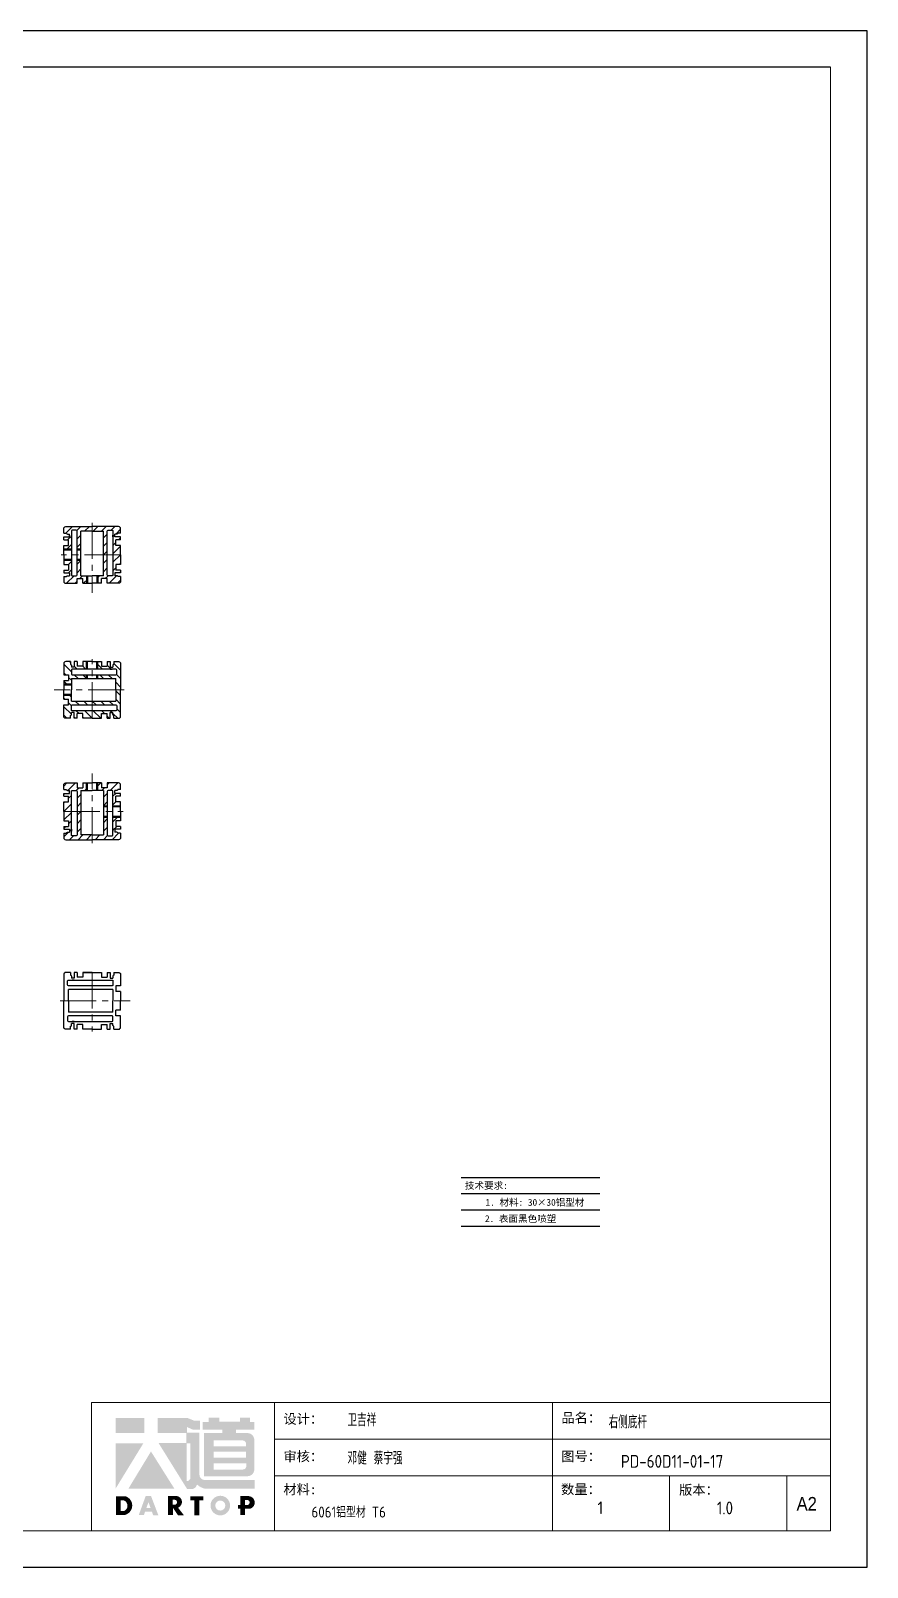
# Model space of a CAD drawing. Header units: millimetres. Extents: x -30327 to 34858, y 4015 to 75103.
# Drawn here: x 22740 to 23183, y 34509 to 35322 of the extents above; entities that cross this region are included whole.
import ezdxf
from ezdxf.enums import TextEntityAlignment as Align

# ---------------------------------------------------------------- set-up
doc = ezdxf.new("R2010")
doc.units = ezdxf.units.MM
doc.linetypes.add('CENTER2', pattern=[28.575, 19.05, -3.175, 3.175, -3.175])
doc.layers.add('A-TITLEBLOCK', color=7, linetype='Continuous', lineweight=18)
for name, color, linetype in [('print', 30, 'Continuous'), ('red', 1, 'CENTER2'), ('yellow', 2, 'Continuous')]:
    doc.layers.add(name, color=color, linetype=linetype)
doc.styles.add('GB', font='GBENOR.SHX', dxfattribs={"bigfont": 'gbcbig.shx'})
doc.styles.add('HZ', font='')
doc.styles.add('SLDTEXTSTYLE0', font='simfang.ttf', dxfattribs={"bigfont": 'bigfont'})
doc.styles.add('SLDTEXTSTYLE1', font='Gothic.ttf', dxfattribs={"width": 0.913})
doc.styles.get('HZ').set_extended_font_data('SimSun')

# ---------------------------------------------------------------- blocks, each defined once
blk = doc.blocks.new('Dartop Logo')
at = {"true_color": 0xc40018}
h = blk.add_hatch(color=12, dxfattribs=at)
h.set_gradient(color1=(196, 0, 24), color2=(196, 0, 24), tint=1)
h.paths.add_polyline_path([(30.39, -3.87), (33.08, -5.04), (35.99, -5.04), (35.99, -1.19), (33.59, -1.19), (30.46, 0.05), (17.94, 0.05), (17.94, -6.46), (30.12, -6.46), (30.12, -6.59), (30.12, -10.75), (18.31, -10.75), (30.46, -30.31), (32.87, -30.31, 0.279375), (34.63, -28.6), (34.63, -28.51), (34.84, -28.51, 0.143145), (38.15, -30.2), (59.27, -30.2), (59.27, -26.49), (38.06, -26.49, -0.414214), (35.75, -24.18), (35.75, -6.26), (30.39, -6.26)])
h.paths.add_polyline_path([(30.25, -10.84), (31.8, -10.84), (31.8, -26.02, -0.088936), (30.9, -26.94), (30.24, -26.94)], flags=16)
h = blk.add_hatch(color=12, dxfattribs=at)
h.set_gradient(color1=(196, 0, 24), color2=(196, 0, 24), tint=1)
h.paths.add_polyline_path([(59.24, -1.73), (57.36, -1.73), (57.36, 0.06), (53.06, 0.06), (53.06, -1.64), (44.29, -1.64), (44.29, 0.15), (39.7, 0.15), (39.7, -1.67), (37.16, -1.67), (37.16, -4.97), (45.54, -4.97), (45.54, -6.42), (37.73, -6.42), (37.73, -24.88), (56.26, -24.88, 0.414214), (59.15, -21.99), (59.15, -9.35, 0.414214), (56.26, -6.46), (51.36, -6.46), (51.36, -5.03), (59.24, -5.03)])
h.paths.add_polyline_path([(54.21, -9.59, -0.414214), (55.66, -11.04), (55.66, -12.1), (41.79, -12.1), (41.79, -9.59)], flags=16)
h.paths.add_polyline_path([(55.57, -14.33), (55.57, -17.01), (41.88, -17.01), (41.88, -14.33)], flags=16)
h.paths.add_polyline_path([(55.75, -19.43), (55.75, -20.57, -0.414214), (54.3, -22.02), (41.88, -22.02), (41.88, -19.43)], flags=16)
h = blk.add_hatch(color=12, dxfattribs=at)
h.set_gradient(color1=(196, 0, 24), color2=(196, 0, 24), tint=1)
h.paths.add_polyline_path([(12.18, 0), (0, 0), (0, -6.37), (12.18, -6.37)])
h = blk.add_hatch(color=12, dxfattribs=at)
h.set_gradient(color1=(196, 0, 24), color2=(196, 0, 24), tint=1)
h.paths.add_polyline_path([(11.79, -10.83), (0.03, -10.83), (0.03, -30.03)])
h = blk.add_hatch(color=12, dxfattribs=at)
h.set_gradient(color1=(196, 0, 24), color2=(196, 0, 24), tint=1)
h.paths.add_polyline_path([(15.05, -14.31), (5.44, -30.15), (25.01, -30.15)])
at = {"true_color": 0x646464}
h = blk.add_hatch(color=251, dxfattribs=at)
h.set_gradient(color1=(100, 100, 100), color2=(100, 100, 100), tint=1)
h.paths.add_polyline_path([(4.15, -33.43), (0.11, -33.43), (0.11, -41.5), (3.51, -41.5, 0.793016)])
h.paths.add_polyline_path([(3.57, -39.73), (2.16, -39.73), (2.16, -35.19), (3.42, -35.19, -0.671361)], flags=16)
h = blk.add_hatch(color=251, dxfattribs=at)
h.set_gradient(color1=(100, 100, 100), color2=(100, 100, 100), tint=1)
h.paths.add_polyline_path([(15.08, -33.36), (12.78, -33.36), (9.82, -41.51), (12, -41.51), (12.51, -40.06), (15.46, -40.06), (15.99, -41.52), (18.19, -41.52)])
h.paths.add_polyline_path([(14.9, -38.51), (13.07, -38.51), (13.97, -35.95)], flags=16)
h = blk.add_hatch(color=251, dxfattribs=at)
h.set_gradient(color1=(100, 100, 100), color2=(100, 100, 100), tint=1)
h.paths.add_polyline_path([(26.27, -33.36), (22.3, -33.36), (22.3, -41.51), (24.4, -41.51), (24.4, -38.28), (26.55, -41.54), (29.09, -41.54), (26.61, -38.3, 0.744055)])
h.paths.add_polyline_path([(24.38, -37.08), (24.38, -34.94), (25.32, -34.94, -0.796809), (25.3, -37.08)], flags=16)
h = blk.add_hatch(color=251, dxfattribs=at)
h.set_gradient(color1=(100, 100, 100), color2=(100, 100, 100), tint=1)
h.paths.add_polyline_path([(37.44, -33.4), (31.88, -33.4), (31.88, -35.16), (33.61, -35.16), (33.61, -41.52), (35.69, -41.52), (35.69, -35.16), (37.44, -35.16)])
h = blk.add_hatch(color=251, dxfattribs=at)
h.set_gradient(color1=(100, 100, 100), color2=(100, 100, 100), tint=1)
h.paths.add_polyline_path([(40.46, -37.41, 1), (48.83, -37.41, 1)])
h.paths.add_polyline_path([(46.8, -37.41, -1), (42.5, -37.41, -1)], flags=16)
h = blk.add_hatch(color=251, dxfattribs=at)
h.set_gradient(color1=(100, 100, 100), color2=(100, 100, 100), tint=1)
h.paths.add_polyline_path([(56.85, -33.38), (56.73, -33.38), (53.19, -33.38), (53.19, -37.19), (52.26, -37.19), (52.26, -38.73), (53.18, -38.73), (53.18, -41.5), (55.24, -41.5), (55.24, -38.72), (57.51, -38.72, 0.812304)])
h.paths.add_polyline_path([(55.21, -37.18), (55.21, -35.05), (56.39, -35.05, -0.778213), (56.27, -37.18)], flags=16)
blk = doc.blocks.new('DT-A2-TITLE')
for p, q in [((594, 420), (0, 420)), ((0, 420), (0, 420)), ((0, 420), (0, 0)), ((0, 420), (10, 420)), ((594, 0), (594, 420)), ((10, 410), (10, 10)), ((584, 410), (10, 410))]:
    blk.add_line(p, q)
at = {"layer": 'A-TITLEBLOCK', "color": 7}
for p, q in [((584, 410), (584, 10)), ((594, 0), (594, 297)), ((382, 10), (382, 45)), ((584, 45), (382, 45)), ((432, 45), (432, 10)), ((508, 45), (508, 10)), ((584, 35), (432, 35)), ((432, 25), (584.08, 25)), ((540, 10), (540, 25)), ((572, 10), (572, 25)), ((10, 10), (584, 10)), ((0, 0), (594, 0))]:
    blk.add_line(p, q, dxfattribs=at)
at = {"layer": 'A-TITLEBLOCK', "xscale": 0.6400000000000001, "yscale": 0.6400000000000001, "zscale": 0.6400000000000001}
blk.add_blockref('Dartop Logo', (388.65, 40.81), dxfattribs=at)
at = {"style": 'GB'}
for tag, p, height in [('#设计', (451.96, 38.52), 3.5), ('#品名', (523.32, 37.95), 3.5), ('#审核', (451.99, 28.1), 3.5), ('#图号', (526.67, 27.2), 3.5), ('#材料说明', (442.15, 13.59), 3), ('#数量', (520.33, 14.51), 3.5), ('#版本', (552.92, 14.47), 3.5)]:
    blk.add_attdef(tag, p, '', height=height, dxfattribs=at)
at = {"layer": 'A-TITLEBLOCK', "color": 7, "attachment_point": 1}
for s, insert, char_height, style in [('设计：', (434.47, 41.87), 2.646, 'SLDTEXTSTYLE0'), ('品名：', (510.43, 42.19), 2.646, 'SLDTEXTSTYLE0'), ('审核：', (434.47, 31.64), 2.646, 'SLDTEXTSTYLE0'), ('图号：', (510.4, 31.66), 2.646, 'SLDTEXTSTYLE0'), ('材料:', (434.47, 22.62), 2.646, 'SLDTEXTSTYLE0'), ('数量：', (510.35, 22.64), 2.646, 'SLDTEXTSTYLE0'), ('版本：', (542.59, 22.48), 2.646, 'SLDTEXTSTYLE0'), ('A2', (574.7, 19.21), 3.704, 'SLDTEXTSTYLE1')]:
    blk.add_mtext(s, dxfattribs=dict(at, insert=insert, char_height=char_height, style=style))

msp = doc.modelspace()

# ---------------------------------------------------------------- hatches: boundary and pattern name
at = {"layer": 'yellow', "lineweight": 9}
h = msp.add_hatch(dxfattribs=at)
h.set_pattern_fill('ANSI31', color=256, style=0)
h.set_pattern_definition([(45, (21523.4897, 34224.877), (-2.245064, 2.245064), [])])
h.paths.add_polyline_path([(22766.7948, 35057.0898), (22772.7948, 35057.0898), (22772.7948, 35059.5898), (22758.7948, 35059.5898, 0.41421356), (22757.7948, 35058.5898), (22757.7948, 35056.0898), (22759.2948, 35056.0898, 0.41421356), (22759.7948, 35055.5898), (22760.2948, 35055.5898), (22760.7948, 35055.5898), (22760.7948, 35054.0898), (22757.7948, 35054.0898), (22757.7948, 35052.5898), (22760.2948, 35052.5898), (22760.2948, 35049.5898), (22757.7948, 35049.5898), (22757.7948, 35047.5898), (22761.7948, 35047.5898), (22761.7948, 35057.0898, -0.41421356), (22762.2948, 35057.5898), (22764.2948, 35057.5898, -0.41421356), (22764.7948, 35057.0898), (22764.7948, 35047.5898), (22766.7948, 35047.5898)])
h.paths.add_polyline_path([(22780.7948, 35057.0898, -0.41421356), (22781.2948, 35057.5898), (22783.2948, 35057.5898, -0.41421356), (22783.7948, 35057.0898), (22783.7948, 35044.5898), (22787.7948, 35044.5898), (22787.7948, 35049.5898), (22785.2948, 35049.5898), (22785.2948, 35052.5898), (22787.7948, 35052.5898), (22787.7948, 35054.0898), (22784.7948, 35054.0898), (22784.7948, 35055.5898), (22785.2948, 35055.5898), (22785.7948, 35055.5898, 0.41421356), (22786.2948, 35056.0898), (22787.7948, 35056.0898), (22787.7948, 35058.5898, 0.41421356), (22786.7948, 35059.5898), (22772.7948, 35059.5898), (22772.7948, 35057.0898), (22778.7948, 35057.0898), (22778.7948, 35044.5898), (22780.7948, 35044.5898)])
h.paths.add_polyline_path([(22787.7948, 35044.5898), (22783.7948, 35044.5898), (22783.7948, 35034.0898, -0.41421356), (22783.2948, 35033.5898), (22781.2948, 35033.5898, -0.41421356), (22780.7948, 35034.0898), (22780.7948, 35044.5898), (22778.7948, 35044.5898), (22778.7948, 35033.5898), (22777.7948, 35033.5898), (22775.7948, 35033.5898), (22775.7948, 35029.5898), (22777.7948, 35029.5898), (22777.7948, 35032.0898), (22780.7948, 35032.0898), (22780.7948, 35029.5898), (22786.7948, 35029.5898, 0.41421356), (22787.7948, 35030.5898), (22787.7948, 35033.0898), (22786.2948, 35033.0898, 0.41421356), (22785.7948, 35033.5898), (22785.2948, 35033.5898), (22784.7948, 35033.5898), (22784.7948, 35035.0898), (22787.7948, 35035.0898), (22787.7948, 35036.5898), (22785.2948, 35036.5898), (22785.2948, 35039.5898), (22787.7948, 35039.5898)])
h.paths.add_polyline_path([(22775.7948, 35033.5898), (22775.2948, 35033.5898), (22775.2948, 35029.5898), (22775.7948, 35029.5898)])
h.paths.add_polyline_path([(22770.2948, 35033.5898), (22769.7948, 35033.5898), (22769.7948, 35029.5898), (22770.2948, 35029.5898)])
h.paths.add_polyline_path([(22769.7948, 35033.5898), (22767.7948, 35033.5898), (22766.7948, 35033.5898), (22766.7948, 35041.5898), (22764.7948, 35041.5898), (22764.7948, 35034.0898, -0.41421356), (22764.2948, 35033.5898), (22762.2948, 35033.5898, -0.41421356), (22761.7948, 35034.0898), (22761.7948, 35035.0898), (22761.7948, 35041.5898), (22757.7948, 35041.5898), (22757.7948, 35039.5898), (22760.2948, 35039.5898), (22760.2948, 35036.5898), (22757.7948, 35036.5898), (22757.7948, 35035.0898), (22760.7948, 35035.0898), (22760.7948, 35033.5898), (22760.2948, 35033.5898), (22759.7948, 35033.5898, 0.41421356), (22759.2948, 35033.0898), (22757.7948, 35033.0898), (22757.7948, 35030.5898, 0.41421356), (22758.7948, 35029.5898), (22764.7948, 35029.5898), (22764.7948, 35032.0898), (22767.7948, 35032.0898), (22767.7948, 35029.5898), (22769.7948, 35029.5898)])
h.paths.add_polyline_path([(22766.7948, 35042.0898), (22764.7948, 35042.0898), (22764.7948, 35041.5898), (22766.7948, 35041.5898)])
h.paths.add_polyline_path([(22761.7948, 35042.0898), (22757.7948, 35042.0898), (22757.7948, 35041.5898), (22761.7948, 35041.5898)])
h.paths.add_polyline_path([(22761.7948, 35047.5898), (22757.7948, 35047.5898), (22757.7948, 35047.0898), (22761.7948, 35047.0898)])
h.paths.add_polyline_path([(22766.7948, 35047.5898), (22764.7948, 35047.5898), (22764.7948, 35047.0898), (22766.7948, 35047.0898)])
h = msp.add_hatch(dxfattribs=at)
h.set_pattern_fill('ANSI31', color=256, angle=270, style=0)
h.set_pattern_definition([(315, (21953.082, 36222.4902), (2.245064, 2.245064), [])])
h.paths.add_polyline_path([(22785.2948, 34979.1851), (22785.2948, 34973.1851), (22787.7948, 34973.1851), (22787.7948, 34987.1851, 0.41421356), (22786.7948, 34988.1851), (22784.2948, 34988.1851), (22784.2948, 34986.6851, 0.41421356), (22783.7948, 34986.1851), (22783.7948, 34985.6851), (22783.7948, 34985.1851), (22782.2948, 34985.1851), (22782.2948, 34988.1851), (22780.7948, 34988.1851), (22780.7948, 34985.6851), (22777.7948, 34985.6851), (22777.7948, 34988.1851), (22775.7948, 34988.1851), (22775.7948, 34984.1851), (22785.2948, 34984.1851, -0.41421356), (22785.7948, 34983.6851), (22785.7948, 34981.6851, -0.41421356), (22785.2948, 34981.1851), (22775.7948, 34981.1851), (22775.7948, 34979.1851)])
h.paths.add_polyline_path([(22785.2948, 34965.1851, -0.41421356), (22785.7948, 34964.6851), (22785.7948, 34962.6851, -0.41421356), (22785.2948, 34962.1851), (22772.7948, 34962.1851), (22772.7948, 34958.1851), (22777.7948, 34958.1851), (22777.7948, 34960.6851), (22780.7948, 34960.6851), (22780.7948, 34958.1851), (22782.2948, 34958.1851), (22782.2948, 34961.1851), (22783.7948, 34961.1851), (22783.7948, 34960.6851), (22783.7948, 34960.1851, 0.41421356), (22784.2948, 34959.6851), (22784.2948, 34958.1851), (22786.7948, 34958.1851, 0.41421356), (22787.7948, 34959.1851), (22787.7948, 34973.1851), (22785.2948, 34973.1851), (22785.2948, 34967.1851), (22772.7948, 34967.1851), (22772.7948, 34965.1851)])
h.paths.add_polyline_path([(22772.7948, 34958.1851), (22772.7948, 34962.1851), (22762.2948, 34962.1851, -0.41421356), (22761.7948, 34962.6851), (22761.7948, 34964.6851, -0.41421356), (22762.2948, 34965.1851), (22772.7948, 34965.1851), (22772.7948, 34967.1851), (22761.7948, 34967.1851), (22761.7948, 34968.1851), (22761.7948, 34970.1851), (22757.7948, 34970.1851), (22757.7948, 34968.1851), (22760.2948, 34968.1851), (22760.2948, 34965.1851), (22757.7948, 34965.1851), (22757.7948, 34959.1851, 0.41421356), (22758.7948, 34958.1851), (22761.2948, 34958.1851), (22761.2948, 34959.6851, 0.41421356), (22761.7948, 34960.1851), (22761.7948, 34960.6851), (22761.7948, 34961.1851), (22763.2948, 34961.1851), (22763.2948, 34958.1851), (22764.7948, 34958.1851), (22764.7948, 34960.6851), (22767.7948, 34960.6851), (22767.7948, 34958.1851)])
h.paths.add_polyline_path([(22761.7948, 34970.1851), (22761.7948, 34970.6851), (22757.7948, 34970.6851), (22757.7948, 34970.1851)])
h.paths.add_polyline_path([(22761.7948, 34975.6851), (22761.7948, 34976.1851), (22757.7948, 34976.1851), (22757.7948, 34975.6851)])
h.paths.add_polyline_path([(22761.7948, 34976.1851), (22761.7948, 34978.1851), (22761.7948, 34979.1851), (22769.7948, 34979.1851), (22769.7948, 34981.1851), (22762.2948, 34981.1851, -0.41421356), (22761.7948, 34981.6851), (22761.7948, 34983.6851, -0.41421356), (22762.2948, 34984.1851), (22763.2948, 34984.1851), (22769.7948, 34984.1851), (22769.7948, 34988.1851), (22767.7948, 34988.1851), (22767.7948, 34985.6851), (22764.7948, 34985.6851), (22764.7948, 34988.1851), (22763.2948, 34988.1851), (22763.2948, 34985.1851), (22761.7948, 34985.1851), (22761.7948, 34985.6851), (22761.7948, 34986.1851, 0.41421356), (22761.2948, 34986.6851), (22761.2948, 34988.1851), (22758.7948, 34988.1851, 0.41421356), (22757.7948, 34987.1851), (22757.7948, 34981.1851), (22760.2948, 34981.1851), (22760.2948, 34978.1851), (22757.7948, 34978.1851), (22757.7948, 34976.1851)])
h.paths.add_polyline_path([(22770.2948, 34979.1851), (22770.2948, 34981.1851), (22769.7948, 34981.1851), (22769.7948, 34979.1851)])
h.paths.add_polyline_path([(22770.2948, 34984.1851), (22770.2948, 34988.1851), (22769.7948, 34988.1851), (22769.7948, 34984.1851)])
h.paths.add_polyline_path([(22775.7948, 34984.1851), (22775.7948, 34988.1851), (22775.2948, 34988.1851), (22775.2948, 34984.1851)])
h.paths.add_polyline_path([(22775.7948, 34979.1851), (22775.7948, 34981.1851), (22775.2948, 34981.1851), (22775.2948, 34979.1851)])
h = msp.add_hatch(dxfattribs=at)
h.set_pattern_fill('ANSI31', color=256, angle=180, style=0)
h.set_pattern_definition([(225, (24022.1, 35728.637), (2.245064, -2.245064), [])])
h.paths.add_polyline_path([(22778.7948, 34896.4243), (22772.7948, 34896.4243), (22772.7948, 34893.9243), (22786.7948, 34893.9243, 0.41421356), (22787.7948, 34894.9243), (22787.7948, 34897.4243), (22786.2948, 34897.4243, 0.41421356), (22785.7948, 34897.9243), (22785.2948, 34897.9243), (22784.7948, 34897.9243), (22784.7948, 34899.4243), (22787.7948, 34899.4243), (22787.7948, 34900.9243), (22785.2948, 34900.9243), (22785.2948, 34903.9243), (22787.7948, 34903.9243), (22787.7948, 34905.9243), (22783.7948, 34905.9243), (22783.7948, 34896.4243, -0.41421356), (22783.2948, 34895.9243), (22781.2948, 34895.9243, -0.41421356), (22780.7948, 34896.4243), (22780.7948, 34905.9243), (22778.7948, 34905.9243)])
h.paths.add_polyline_path([(22764.7948, 34896.4243, -0.41421356), (22764.2948, 34895.9243), (22762.2948, 34895.9243, -0.41421356), (22761.7948, 34896.4243), (22761.7948, 34908.9243), (22757.7948, 34908.9243), (22757.7948, 34903.9243), (22760.2948, 34903.9243), (22760.2948, 34900.9243), (22757.7948, 34900.9243), (22757.7948, 34899.4243), (22760.7948, 34899.4243), (22760.7948, 34897.9243), (22760.2948, 34897.9243), (22759.7948, 34897.9243, 0.41421356), (22759.2948, 34897.4243), (22757.7948, 34897.4243), (22757.7948, 34894.9243, 0.41421356), (22758.7948, 34893.9243), (22772.7948, 34893.9243), (22772.7948, 34896.4243), (22766.7948, 34896.4243), (22766.7948, 34908.9243), (22764.7948, 34908.9243)])
h.paths.add_polyline_path([(22757.7948, 34908.9243), (22761.7948, 34908.9243), (22761.7948, 34919.4243, -0.41421356), (22762.2948, 34919.9243), (22764.2948, 34919.9243, -0.41421356), (22764.7948, 34919.4243), (22764.7948, 34908.9243), (22766.7948, 34908.9243), (22766.7948, 34919.9243), (22767.7948, 34919.9243), (22769.7948, 34919.9243), (22769.7948, 34923.9243), (22767.7948, 34923.9243), (22767.7948, 34921.4243), (22764.7948, 34921.4243), (22764.7948, 34923.9243), (22758.7948, 34923.9243, 0.41421356), (22757.7948, 34922.9243), (22757.7948, 34920.4243), (22759.2948, 34920.4243, 0.41421356), (22759.7948, 34919.9243), (22760.2948, 34919.9243), (22760.7948, 34919.9243), (22760.7948, 34918.4243), (22757.7948, 34918.4243), (22757.7948, 34916.9243), (22760.2948, 34916.9243), (22760.2948, 34913.9243), (22757.7948, 34913.9243)])
h.paths.add_polyline_path([(22769.7948, 34919.9243), (22770.2948, 34919.9243), (22770.2948, 34923.9243), (22769.7948, 34923.9243)])
h.paths.add_polyline_path([(22775.2948, 34919.9243), (22775.7948, 34919.9243), (22775.7948, 34923.9243), (22775.2948, 34923.9243)])
h.paths.add_polyline_path([(22775.7948, 34919.9243), (22777.7948, 34919.9243), (22778.7948, 34919.9243), (22778.7948, 34911.9243), (22780.7948, 34911.9243), (22780.7948, 34919.4243, -0.41421356), (22781.2948, 34919.9243), (22783.2948, 34919.9243, -0.41421356), (22783.7948, 34919.4243), (22783.7948, 34918.4243), (22783.7948, 34911.9243), (22787.7948, 34911.9243), (22787.7948, 34913.9243), (22785.2948, 34913.9243), (22785.2948, 34916.9243), (22787.7948, 34916.9243), (22787.7948, 34918.4243), (22784.7948, 34918.4243), (22784.7948, 34919.9243), (22785.2948, 34919.9243), (22785.7948, 34919.9243, 0.41421356), (22786.2948, 34920.4243), (22787.7948, 34920.4243), (22787.7948, 34922.9243, 0.41421356), (22786.7948, 34923.9243), (22780.7948, 34923.9243), (22780.7948, 34921.4243), (22777.7948, 34921.4243), (22777.7948, 34923.9243), (22775.7948, 34923.9243)])
h.paths.add_polyline_path([(22778.7948, 34911.4243), (22780.7948, 34911.4243), (22780.7948, 34911.9243), (22778.7948, 34911.9243)])
h.paths.add_polyline_path([(22783.7948, 34911.4243), (22787.7948, 34911.4243), (22787.7948, 34911.9243), (22783.7948, 34911.9243)])
h.paths.add_polyline_path([(22783.7948, 34905.9243), (22787.7948, 34905.9243), (22787.7948, 34906.4243), (22783.7948, 34906.4243)])
h.paths.add_polyline_path([(22778.7948, 34905.9243), (22780.7948, 34905.9243), (22780.7948, 34906.4243), (22778.7948, 34906.4243)])

# ---------------------------------------------------------------- linework, layer by layer
for p, q in [((22757.7948, 35056.0898), (22759.2948, 35056.0898)), ((22757.7948, 35052.5898), (22757.7948, 35054.0898)), ((22757.7948, 35054.0898), (22760.7948, 35054.0898)), ((22757.7948, 35052.5898), (22760.2948, 35052.5898)), ((22760.2948, 35055.5898), (22760.7948, 35055.5898)), ((22760.2948, 35049.5898), (22760.2948, 35052.5898)), ((22760.7948, 35054.0898), (22760.7948, 35055.5898)), ((22761.7948, 35054.0898), (22761.7948, 35055.0898)), ((22772.7948, 35057.0898), (22766.7948, 35057.0898)), ((22772.7948, 35057.0898), (22778.7948, 35057.0898)), ((22783.7948, 35054.0898), (22783.7948, 35055.0898)), ((22785.2948, 35055.5898), (22784.7948, 35055.5898)), ((22784.7948, 35054.0898), (22784.7948, 35055.5898)), ((22787.7948, 35054.0898), (22784.7948, 35054.0898)), ((22785.2948, 35049.5898), (22785.2948, 35052.5898)), ((22787.7948, 35052.5898), (22785.2948, 35052.5898)), ((22787.7948, 35056.0898), (22786.2948, 35056.0898)), ((22787.7948, 35052.5898), (22787.7948, 35054.0898)), ((22757.7948, 35044.5898), (22757.7948, 35049.5898)), ((22757.7948, 35049.5898), (22760.2948, 35049.5898)), ((22761.7948, 35047.5898), (22757.7948, 35047.5898)), ((22761.7948, 35047.0898), (22757.7948, 35047.0898)), ((22757.7948, 35044.5898), (22757.7948, 35039.5898)), ((22761.7948, 35042.0898), (22757.7948, 35042.0898)), ((22766.7948, 35047.5898), (22764.7948, 35047.5898)), ((22766.7948, 35047.0898), (22764.7948, 35047.0898)), ((22766.7948, 35042.0898), (22764.7948, 35042.0898)), ((22787.7948, 35049.5898), (22785.2948, 35049.5898)), ((22787.7948, 35044.5898), (22787.7948, 35049.5898)), ((22787.7948, 35044.5898), (22787.7948, 35039.5898)), ((22761.7948, 35041.5898), (22757.7948, 35041.5898)), ((22757.7948, 35039.5898), (22760.2948, 35039.5898)), ((22757.7948, 35036.5898), (22757.7948, 35035.0898)), ((22757.7948, 35036.5898), (22760.2948, 35036.5898)), ((22757.7948, 35035.0898), (22760.7948, 35035.0898)), ((22760.2948, 35039.5898), (22760.2948, 35036.5898)), ((22760.7948, 35035.0898), (22760.7948, 35033.5898)), ((22761.7948, 35035.0898), (22761.7948, 35034.0898)), ((22766.7948, 35041.5898), (22764.7948, 35041.5898)), ((22783.7948, 35035.0898), (22783.7948, 35034.0898)), ((22787.7948, 35035.0898), (22784.7948, 35035.0898)), ((22784.7948, 35035.0898), (22784.7948, 35033.5898)), ((22787.7948, 35039.5898), (22785.2948, 35039.5898)), ((22785.2948, 35039.5898), (22785.2948, 35036.5898)), ((22787.7948, 35036.5898), (22785.2948, 35036.5898)), ((22787.7948, 35036.5898), (22787.7948, 35035.0898)), ((22757.7948, 35033.0898), (22759.2948, 35033.0898)), ((22760.2948, 35033.5898), (22760.7948, 35033.5898)), ((22764.7948, 35032.0898), (22767.7948, 35032.0898)), ((22766.7948, 35033.5898), (22767.7948, 35033.5898)), ((22767.7948, 35033.5898), (22772.7948, 35033.5898)), ((22767.7948, 35029.5898), (22772.7948, 35029.5898)), ((22769.7948, 35033.5898), (22769.7948, 35029.5898)), ((22770.2948, 35033.5898), (22770.2948, 35029.5898)), ((22777.7948, 35033.5898), (22772.7948, 35033.5898)), ((22777.7948, 35029.5898), (22772.7948, 35029.5898)), ((22775.2948, 35033.5898), (22775.2948, 35029.5898)), ((22775.7948, 35033.5898), (22775.7948, 35029.5898)), ((22778.7948, 35033.5898), (22777.7948, 35033.5898)), ((22780.7948, 35032.0898), (22777.7948, 35032.0898)), ((22785.2948, 35033.5898), (22784.7948, 35033.5898)), ((22787.7948, 35033.0898), (22786.2948, 35033.0898)), ((22761.2948, 34988.1851), (22761.2948, 34986.6851)), ((22761.7948, 34985.6851), (22761.7948, 34985.1851)), ((22763.2948, 34985.1851), (22761.7948, 34985.1851)), ((22764.7948, 34988.1851), (22763.2948, 34988.1851)), ((22763.2948, 34988.1851), (22763.2948, 34985.1851)), ((22764.7948, 34988.1851), (22764.7948, 34985.6851)), ((22767.7948, 34985.6851), (22764.7948, 34985.6851)), ((22767.7948, 34988.1851), (22767.7948, 34985.6851)), ((22772.7948, 34988.1851), (22767.7948, 34988.1851)), ((22769.7948, 34984.1851), (22769.7948, 34988.1851)), ((22770.2948, 34984.1851), (22770.2948, 34988.1851)), ((22772.7948, 34988.1851), (22777.7948, 34988.1851)), ((22775.2948, 34984.1851), (22775.2948, 34988.1851)), ((22775.7948, 34984.1851), (22775.7948, 34988.1851)), ((22777.7948, 34988.1851), (22777.7948, 34985.6851)), ((22777.7948, 34985.6851), (22780.7948, 34985.6851)), ((22780.7948, 34988.1851), (22782.2948, 34988.1851)), ((22780.7948, 34988.1851), (22780.7948, 34985.6851)), ((22782.2948, 34988.1851), (22782.2948, 34985.1851)), ((22782.2948, 34985.1851), (22783.7948, 34985.1851)), ((22783.7948, 34985.6851), (22783.7948, 34985.1851)), ((22784.2948, 34988.1851), (22784.2948, 34986.6851)), ((22757.7948, 34978.1851), (22757.7948, 34973.1851)), ((22760.2948, 34981.1851), (22760.2948, 34978.1851)), ((22761.7948, 34979.1851), (22761.7948, 34978.1851)), ((22761.7948, 34978.1851), (22761.7948, 34973.1851)), ((22763.2948, 34984.1851), (22762.2948, 34984.1851)), ((22769.7948, 34979.1851), (22769.7948, 34981.1851)), ((22770.2948, 34979.1851), (22770.2948, 34981.1851)), ((22775.2948, 34979.1851), (22775.2948, 34981.1851)), ((22775.7948, 34979.1851), (22775.7948, 34981.1851)), ((22782.2948, 34984.1851), (22783.2948, 34984.1851)), ((22785.2948, 34973.1851), (22785.2948, 34979.1851)), ((22761.7948, 34976.1851), (22757.7948, 34976.1851)), ((22761.7948, 34975.6851), (22757.7948, 34975.6851)), ((22757.7948, 34968.1851), (22757.7948, 34973.1851)), ((22761.7948, 34970.6851), (22757.7948, 34970.6851)), ((22761.7948, 34970.1851), (22757.7948, 34970.1851)), ((22761.7948, 34968.1851), (22761.7948, 34973.1851)), ((22785.2948, 34973.1851), (22785.2948, 34967.1851)), ((22760.2948, 34965.1851), (22760.2948, 34968.1851)), ((22761.7948, 34967.1851), (22761.7948, 34968.1851)), ((22763.2948, 34961.1851), (22761.7948, 34961.1851)), ((22761.7948, 34960.6851), (22761.7948, 34961.1851)), ((22763.2948, 34962.1851), (22762.2948, 34962.1851)), ((22763.2948, 34958.1851), (22763.2948, 34961.1851)), ((22782.2948, 34962.1851), (22783.2948, 34962.1851)), ((22782.2948, 34958.1851), (22782.2948, 34961.1851)), ((22782.2948, 34961.1851), (22783.7948, 34961.1851)), ((22783.7948, 34960.6851), (22783.7948, 34961.1851)), ((22761.2948, 34958.1851), (22761.2948, 34959.6851)), ((22764.7948, 34958.1851), (22763.2948, 34958.1851)), ((22764.7948, 34958.1851), (22764.7948, 34960.6851)), ((22767.7948, 34960.6851), (22764.7948, 34960.6851)), ((22767.7948, 34958.1851), (22767.7948, 34960.6851)), ((22772.7948, 34958.1851), (22767.7948, 34958.1851)), ((22772.7948, 34958.1851), (22777.7948, 34958.1851)), ((22777.7948, 34960.6851), (22780.7948, 34960.6851)), ((22777.7948, 34958.1851), (22777.7948, 34960.6851)), ((22780.7948, 34958.1851), (22780.7948, 34960.6851)), ((22780.7948, 34958.1851), (22782.2948, 34958.1851)), ((22784.2948, 34958.1851), (22784.2948, 34959.6851)), ((22757.7948, 34920.4243), (22759.2948, 34920.4243)), ((22764.7948, 34921.4243), (22767.7948, 34921.4243)), ((22767.7948, 34923.9243), (22772.7948, 34923.9243)), ((22769.7948, 34919.9243), (22769.7948, 34923.9243)), ((22770.2948, 34919.9243), (22770.2948, 34923.9243)), ((22777.7948, 34923.9243), (22772.7948, 34923.9243)), ((22775.2948, 34919.9243), (22775.2948, 34923.9243)), ((22775.7948, 34919.9243), (22775.7948, 34923.9243)), ((22780.7948, 34921.4243), (22777.7948, 34921.4243)), ((22787.7948, 34920.4243), (22786.2948, 34920.4243)), ((22757.7948, 34918.4243), (22760.7948, 34918.4243)), ((22757.7948, 34916.9243), (22757.7948, 34918.4243)), ((22757.7948, 34916.9243), (22760.2948, 34916.9243)), ((22757.7948, 34913.9243), (22760.2948, 34913.9243)), ((22757.7948, 34908.9243), (22757.7948, 34913.9243)), ((22760.2948, 34919.9243), (22760.7948, 34919.9243)), ((22760.2948, 34913.9243), (22760.2948, 34916.9243)), ((22760.7948, 34918.4243), (22760.7948, 34919.9243)), ((22761.7948, 34918.4243), (22761.7948, 34919.4243)), ((22766.7948, 34919.9243), (22767.7948, 34919.9243)), ((22767.7948, 34919.9243), (22772.7948, 34919.9243)), ((22777.7948, 34919.9243), (22772.7948, 34919.9243)), ((22778.7948, 34919.9243), (22777.7948, 34919.9243)), ((22783.7948, 34918.4243), (22783.7948, 34919.4243)), ((22785.2948, 34919.9243), (22784.7948, 34919.9243)), ((22784.7948, 34918.4243), (22784.7948, 34919.9243)), ((22787.7948, 34918.4243), (22784.7948, 34918.4243)), ((22787.7948, 34916.9243), (22785.2948, 34916.9243)), ((22785.2948, 34913.9243), (22785.2948, 34916.9243)), ((22787.7948, 34913.9243), (22785.2948, 34913.9243)), ((22787.7948, 34916.9243), (22787.7948, 34918.4243)), ((22787.7948, 34908.9243), (22787.7948, 34913.9243)), ((22757.7948, 34908.9243), (22757.7948, 34903.9243)), ((22757.7948, 34903.9243), (22760.2948, 34903.9243)), ((22760.2948, 34903.9243), (22760.2948, 34900.9243)), ((22778.7948, 34911.9243), (22780.7948, 34911.9243)), ((22778.7948, 34911.4243), (22780.7948, 34911.4243)), ((22778.7948, 34906.4243), (22780.7948, 34906.4243)), ((22778.7948, 34905.9243), (22780.7948, 34905.9243)), ((22783.7948, 34911.9243), (22787.7948, 34911.9243)), ((22783.7948, 34911.4243), (22787.7948, 34911.4243)), ((22783.7948, 34906.4243), (22787.7948, 34906.4243)), ((22783.7948, 34905.9243), (22787.7948, 34905.9243)), ((22785.2948, 34903.9243), (22785.2948, 34900.9243)), ((22787.7948, 34903.9243), (22785.2948, 34903.9243)), ((22787.7948, 34908.9243), (22787.7948, 34903.9243)), ((22757.7948, 34900.9243), (22760.2948, 34900.9243)), ((22757.7948, 34900.9243), (22757.7948, 34899.4243)), ((22757.7948, 34899.4243), (22760.7948, 34899.4243)), ((22757.7948, 34897.4243), (22759.2948, 34897.4243)), ((22760.2948, 34897.9243), (22760.7948, 34897.9243)), ((22760.7948, 34899.4243), (22760.7948, 34897.9243)), ((22761.7948, 34899.4243), (22761.7948, 34898.4243)), ((22772.7948, 34896.4243), (22766.7948, 34896.4243)), ((22772.7948, 34896.4243), (22778.7948, 34896.4243)), ((22783.7948, 34899.4243), (22783.7948, 34898.4243)), ((22787.7948, 34899.4243), (22784.7948, 34899.4243)), ((22784.7948, 34899.4243), (22784.7948, 34897.9243)), ((22785.2948, 34897.9243), (22784.7948, 34897.9243)), ((22787.7948, 34900.9243), (22785.2948, 34900.9243)), ((22787.7948, 34897.4243), (22786.2948, 34897.4243)), ((22787.7948, 34900.9243), (22787.7948, 34899.4243)), ((22761.2948, 34823.6997), (22761.2948, 34822.1997)), ((22763.2948, 34823.6997), (22763.2948, 34820.6997)), ((22764.7948, 34823.6997), (22763.2948, 34823.6997)), ((22764.7948, 34823.6997), (22764.7948, 34821.1997)), ((22767.7948, 34823.6997), (22777.7948, 34823.6997)), ((22767.7948, 34823.6997), (22767.7948, 34821.1997)), ((22772.7948, 34823.6997), (22767.7948, 34823.6997)), ((22777.7948, 34823.6997), (22777.7948, 34821.1997)), ((22780.7948, 34823.6997), (22780.7948, 34821.1997)), ((22780.7948, 34823.6997), (22782.2948, 34823.6997)), ((22782.2948, 34823.6997), (22782.2948, 34820.6997)), ((22784.2948, 34823.6997), (22784.2948, 34822.1997)), ((22760.2948, 34808.6997), (22760.2948, 34814.6997)), ((22761.7948, 34821.1997), (22761.7948, 34820.6997)), ((22763.2948, 34820.6997), (22761.7948, 34820.6997)), ((22763.2948, 34819.6997), (22762.2948, 34819.6997)), ((22767.7948, 34821.1997), (22764.7948, 34821.1997)), ((22777.7948, 34821.1997), (22780.7948, 34821.1997)), ((22782.2948, 34820.6997), (22783.7948, 34820.6997)), ((22782.2948, 34819.6997), (22783.2948, 34819.6997)), ((22783.7948, 34821.1997), (22783.7948, 34820.6997)), ((22783.7948, 34814.6997), (22783.7948, 34813.6997)), ((22785.2948, 34816.6997), (22785.2948, 34813.6997)), ((22760.2948, 34808.6997), (22760.2948, 34802.6997)), ((22783.7948, 34813.6997), (22783.7948, 34808.6997)), ((22783.7948, 34803.6997), (22783.7948, 34808.6997)), ((22787.7948, 34813.6997), (22787.7948, 34808.6997)), ((22787.7948, 34803.6997), (22787.7948, 34808.6997)), ((22783.7948, 34802.6997), (22783.7948, 34803.6997)), ((22785.2948, 34800.6997), (22785.2948, 34803.6997)), ((22761.2948, 34793.6997), (22761.2948, 34795.1997)), ((22763.2948, 34796.6997), (22761.7948, 34796.6997)), ((22761.7948, 34796.1997), (22761.7948, 34796.6997)), ((22763.2948, 34797.6997), (22762.2948, 34797.6997)), ((22763.2948, 34793.6997), (22763.2948, 34796.6997)), ((22764.7948, 34793.6997), (22763.2948, 34793.6997)), ((22764.7948, 34793.6997), (22764.7948, 34796.1997)), ((22767.7948, 34796.1997), (22764.7948, 34796.1997)), ((22767.7948, 34793.6997), (22767.7948, 34796.1997)), ((22772.7948, 34793.6997), (22767.7948, 34793.6997)), ((22772.7948, 34793.6997), (22777.7948, 34793.6997)), ((22777.7948, 34793.6997), (22777.7948, 34796.1997)), ((22777.7948, 34796.1997), (22780.7948, 34796.1997)), ((22780.7948, 34793.6997), (22780.7948, 34796.1997)), ((22780.7948, 34793.6997), (22782.2948, 34793.6997)), ((22782.2948, 34797.6997), (22783.2948, 34797.6997)), ((22782.2948, 34793.6997), (22782.2948, 34796.6997)), ((22782.2948, 34796.6997), (22783.7948, 34796.6997)), ((22783.7948, 34796.1997), (22783.7948, 34796.6997)), ((22784.2948, 34793.6997), (22784.2948, 34795.1997))]:
    msp.add_line(p, q)
for points in [[(22757.7948, 35056.0898), (22757.7948, 35058.5898, -0.41421356), (22758.7948, 35059.5898), (22772.7948, 35059.5898)], [(22787.7948, 35056.0898), (22787.7948, 35058.5898, 0.41421356), (22786.7948, 35059.5898), (22772.7948, 35059.5898)], [(22759.2948, 35056.0898), (22759.2948, 35056.0898, 0.41421356), (22759.7948, 35055.5898), (22760.2948, 35055.5898)], [(22786.2948, 35056.0898), (22786.2948, 35056.0898, -0.41421356), (22785.7948, 35055.5898), (22785.2948, 35055.5898)], [(22757.7948, 35033.0898), (22757.7948, 35030.5898, 0.41421356), (22758.7948, 35029.5898), (22764.7948, 35029.5898)], [(22759.2948, 35033.0898), (22759.2948, 35033.0898, -0.41421356), (22759.7948, 35033.5898), (22760.2948, 35033.5898)], [(22787.7948, 35033.0898), (22787.7948, 35030.5898, -0.41421356), (22786.7948, 35029.5898), (22780.7948, 35029.5898)], [(22786.2948, 35033.0898), (22786.2948, 35033.0898, 0.41421356), (22785.7948, 35033.5898), (22785.2948, 35033.5898)], [(22761.2948, 34988.1851), (22758.7948, 34988.1851, 0.41421356), (22757.7948, 34987.1851), (22757.7948, 34981.1851)], [(22761.2948, 34986.6851), (22761.2948, 34986.6851, -0.41421356), (22761.7948, 34986.1851), (22761.7948, 34985.6851)], [(22784.2948, 34986.6851), (22784.2948, 34986.6851, 0.41421356), (22783.7948, 34986.1851), (22783.7948, 34985.6851)], [(22784.2948, 34988.1851), (22786.7948, 34988.1851, -0.41421356), (22787.7948, 34987.1851), (22787.7948, 34973.1851)], [(22784.2948, 34958.1851), (22786.7948, 34958.1851, 0.41421356), (22787.7948, 34959.1851), (22787.7948, 34973.1851)], [(22761.2948, 34958.1851), (22758.7948, 34958.1851, -0.41421356), (22757.7948, 34959.1851), (22757.7948, 34965.1851)], [(22761.2948, 34959.6851), (22761.2948, 34959.6851, 0.41421356), (22761.7948, 34960.1851), (22761.7948, 34960.6851)], [(22784.2948, 34959.6851), (22784.2948, 34959.6851, -0.41421356), (22783.7948, 34960.1851), (22783.7948, 34960.6851)], [(22757.7948, 34920.4243), (22757.7948, 34922.9243, -0.41421356), (22758.7948, 34923.9243), (22764.7948, 34923.9243)], [(22759.2948, 34920.4243), (22759.2948, 34920.4243, 0.41421356), (22759.7948, 34919.9243), (22760.2948, 34919.9243)], [(22787.7948, 34920.4243), (22787.7948, 34922.9243, 0.41421356), (22786.7948, 34923.9243), (22780.7948, 34923.9243)], [(22786.2948, 34920.4243), (22786.2948, 34920.4243, -0.41421356), (22785.7948, 34919.9243), (22785.2948, 34919.9243)], [(22757.7948, 34897.4243), (22757.7948, 34894.9243, 0.41421356), (22758.7948, 34893.9243), (22772.7948, 34893.9243)], [(22759.2948, 34897.4243), (22759.2948, 34897.4243, -0.41421356), (22759.7948, 34897.9243), (22760.2948, 34897.9243)], [(22787.7948, 34897.4243), (22787.7948, 34894.9243, -0.41421356), (22786.7948, 34893.9243), (22772.7948, 34893.9243)], [(22786.2948, 34897.4243), (22786.2948, 34897.4243, 0.41421356), (22785.7948, 34897.9243), (22785.2948, 34897.9243)], [(22761.2948, 34823.6997), (22758.7948, 34823.6997, 0.41421356), (22757.7948, 34822.6997), (22757.7948, 34808.6997)], [(22784.2948, 34823.6997), (22786.7948, 34823.6997, -0.41421356), (22787.7948, 34822.6997), (22787.7948, 34816.6997)], [(22761.2948, 34822.1997), (22761.2948, 34822.1997, -0.41421356), (22761.7948, 34821.6997), (22761.7948, 34821.1997)], [(22784.2948, 34822.1997), (22784.2948, 34822.1997, 0.41421356), (22783.7948, 34821.6997), (22783.7948, 34821.1997)], [(22761.2948, 34793.6997), (22758.7948, 34793.6997, -0.41421356), (22757.7948, 34794.6997), (22757.7948, 34808.6997)], [(22784.2948, 34793.6997), (22786.7948, 34793.6997, 0.41421356), (22787.7948, 34794.6997), (22787.7948, 34800.6997)], [(22761.2948, 34795.1997), (22761.2948, 34795.1997, 0.41421356), (22761.7948, 34795.6997), (22761.7948, 34796.1997)], [(22784.2948, 34795.1997), (22784.2948, 34795.1997, -0.41421356), (22783.7948, 34795.6997), (22783.7948, 34796.1997)]]:
    msp.add_lwpolyline(points, format="xyb")
for points in [[(22761.7948, 35057.0898), (22761.7948, 35034.0898, 0.41421356), (22762.2948, 35033.5898), (22764.2948, 35033.5898, 0.41421356), (22764.7948, 35034.0898), (22764.7948, 35057.0898, 0.41421356), (22764.2948, 35057.5898), (22762.2948, 35057.5898, 0.41421356)], [(22783.7948, 35057.0898), (22783.7948, 35034.0898, -0.41421356), (22783.2948, 35033.5898), (22781.2948, 35033.5898, -0.41421356), (22780.7948, 35034.0898), (22780.7948, 35057.0898, -0.41421356), (22781.2948, 35057.5898), (22783.2948, 35057.5898, -0.41421356)], [(22785.2948, 34984.1851), (22762.2948, 34984.1851, 0.41421356), (22761.7948, 34983.6851), (22761.7948, 34981.6851, 0.41421356), (22762.2948, 34981.1851), (22785.2948, 34981.1851, 0.41421356), (22785.7948, 34981.6851), (22785.7948, 34983.6851, 0.41421356)], [(22785.2948, 34962.1851), (22762.2948, 34962.1851, -0.41421356), (22761.7948, 34962.6851), (22761.7948, 34964.6851, -0.41421356), (22762.2948, 34965.1851), (22785.2948, 34965.1851, -0.41421356), (22785.7948, 34964.6851), (22785.7948, 34962.6851, -0.41421356)], [(22761.7948, 34896.4243), (22761.7948, 34919.4243, -0.41421356), (22762.2948, 34919.9243), (22764.2948, 34919.9243, -0.41421356), (22764.7948, 34919.4243), (22764.7948, 34896.4243, -0.41421356), (22764.2948, 34895.9243), (22762.2948, 34895.9243, -0.41421356)], [(22783.7948, 34896.4243), (22783.7948, 34919.4243, 0.41421356), (22783.2948, 34919.9243), (22781.2948, 34919.9243, 0.41421356), (22780.7948, 34919.4243), (22780.7948, 34896.4243, 0.41421356), (22781.2948, 34895.9243), (22783.2948, 34895.9243, 0.41421356)], [(22760.2948, 34819.6997), (22783.2948, 34819.6997, -0.41421356), (22783.7948, 34819.1997), (22783.7948, 34817.1997, -0.41421356), (22783.2948, 34816.6997), (22760.2948, 34816.6997, -0.41421356), (22759.7948, 34817.1997), (22759.7948, 34819.1997, -0.41421356)], [(22760.2948, 34797.6997), (22783.2948, 34797.6997, 0.41421356), (22783.7948, 34798.1997), (22783.7948, 34800.1997, 0.41421356), (22783.2948, 34800.6997), (22760.2948, 34800.6997, 0.41421356), (22759.7948, 34800.1997), (22759.7948, 34798.1997, 0.41421356)]]:
    msp.add_lwpolyline(points, format="xyb", close=True)
for points in [[(22766.7948, 35033.5898), (22766.7948, 35057.0898)], [(22778.7948, 35033.5898), (22778.7948, 35057.0898)], [(22764.7948, 35029.5898), (22764.7948, 35032.0898)], [(22767.7948, 35029.5898), (22767.7948, 35032.0898)], [(22777.7948, 35029.5898), (22777.7948, 35032.0898)], [(22780.7948, 35029.5898), (22780.7948, 35032.0898)], [(22757.7948, 34981.1851), (22760.2948, 34981.1851)], [(22757.7948, 34978.1851), (22760.2948, 34978.1851)], [(22761.7948, 34979.1851), (22785.2948, 34979.1851)], [(22757.7948, 34968.1851), (22760.2948, 34968.1851)], [(22757.7948, 34965.1851), (22760.2948, 34965.1851)], [(22761.7948, 34967.1851), (22785.2948, 34967.1851)], [(22764.7948, 34923.9243), (22764.7948, 34921.4243)], [(22767.7948, 34923.9243), (22767.7948, 34921.4243)], [(22777.7948, 34923.9243), (22777.7948, 34921.4243)], [(22780.7948, 34923.9243), (22780.7948, 34921.4243)], [(22766.7948, 34919.9243), (22766.7948, 34896.4243)], [(22778.7948, 34919.9243), (22778.7948, 34896.4243)], [(22783.7948, 34814.6997), (22760.2948, 34814.6997)], [(22787.7948, 34816.6997), (22785.2948, 34816.6997)], [(22787.7948, 34813.6997), (22785.2948, 34813.6997)], [(22783.7948, 34802.6997), (22760.2948, 34802.6997)], [(22787.7948, 34803.6997), (22785.2948, 34803.6997)], [(22787.7948, 34800.6997), (22785.2948, 34800.6997)]]:
    msp.add_lwpolyline(points)
at = {"layer": 'Defpoints'}
for p, q in [((22967.9389, 34715.3024), (23041.1824, 34715.3024)), ((22967.9389, 34706.7029), (23041.1824, 34706.7029)), ((22967.9389, 34706.7029), (23041.1824, 34706.7029)), ((22967.9389, 34698.1034), (23041.1824, 34698.1034)), ((22967.9389, 34689.5039), (23041.1824, 34689.5039))]:
    msp.add_line(p, q, dxfattribs=at)
at = {"layer": 'print'}
msp.add_lwpolyline([(22033.0656, 34509.03), (23182.6695, 34509.03), (23182.6695, 35321.8812), (22033.0656, 35321.8812)], close=True, dxfattribs=at)
at = {"layer": 'red', "lineweight": 9}
for p, q in [((22772.7948, 35061.4871), (22772.7948, 35024.5388)), ((22787.7948, 35044.5898), (22756.4682, 35044.5898)), ((22772.7948, 34958.1851), (22772.7948, 34989.5117)), ((22789.692, 34973.1851), (22752.7438, 34973.1851)), ((22772.7948, 34892.0271), (22772.7948, 34928.9753)), ((22757.7948, 34908.9243), (22789.1214, 34908.9243)), ((22772.7948, 34823.6997), (22772.7948, 34792.3731)), ((22755.8976, 34808.6997), (22792.8458, 34808.6997))]:
    msp.add_line(p, q, dxfattribs=at)

# ---------------------------------------------------------------- block references
at = {"xscale": 1.93536, "yscale": 1.93536, "zscale": 1.93536}
msp.add_blockref('DT-A2-TITLE', (22033.0656, 34509.03), dxfattribs=at).add_auto_attribs({'#设计': '卫吉祥', '#审核': '邓健 蔡宇强', '#材料说明': '6061铝型材 T6', '#品名': '右侧底杆', '#图号': 'PD-60D11-01-17', '#数量': '1', '#版本': '1.0'})

# ---------------------------------------------------------------- texts
at = {"style": 'HZ'}
for s, p in [('技术要求:', (22981.2405, 34710.9623)), ('     1. 材料: 30×30铝型材  ', (23003.2697, 34702.0657)), ('    2. 表面黑色喷塑          ', (23006.7403, 34693.4662))]:
    msp.add_text(s, height=3.61179, dxfattribs=at).set_placement(p, align=Align.MIDDLE_CENTER)

doc.saveas('drawing.dxf')
